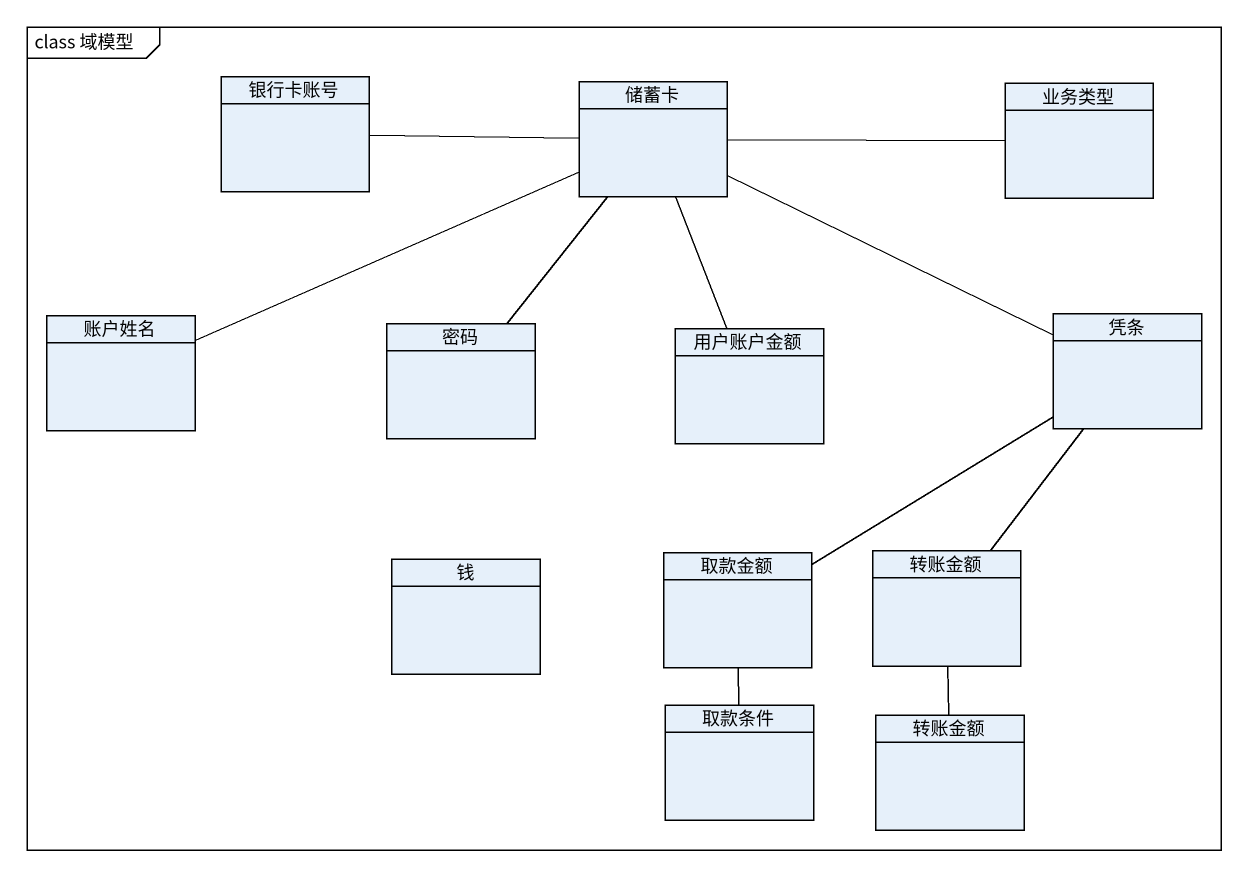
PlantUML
@startuml
mainframe class 域模型
hide circle
hide empty members
class 银行卡账号
class 储蓄卡
class 业务类型
class 账户姓名
class 密码
class 用户账户金额
class 凭条
class 取款金额
class 转账金额
class 钱
class 取款条件
class "转账金额" as 转账金额_2
储蓄卡 -left- 银行卡账号
储蓄卡 -right- 业务类型
储蓄卡 -left- 账户姓名
储蓄卡 -- 密码
储蓄卡 -- 用户账户金额
储蓄卡 -right- 凭条
凭条 -- 取款金额
凭条 -- 转账金额
取款金额 -- 取款条件
转账金额 -- 转账金额_2
@enduml
